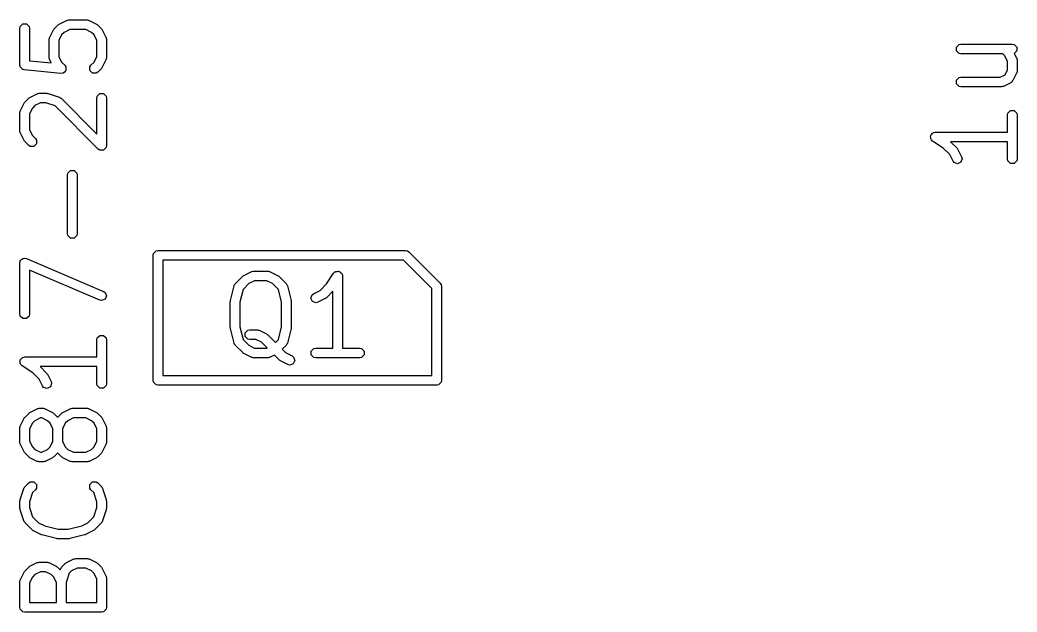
# Model space of a CAD drawing. Header units: inches. Extents: x -1.73 to 1.98, y -0.03 to 4.65.
# Drawn here: x -0.8321 to -0.4238, y 1.1852 to 1.4276 of the extents above; entities that cross this region are included whole.
import ezdxf

# ---------------------------------------------------------------- set-up
doc = ezdxf.new("R2010")
doc.units = ezdxf.units.IN
doc.header["$MEASUREMENT"] = 0
doc.layers.add('BLACK', color=250, linetype='CONTINUOUS')

msp = doc.modelspace()

# ---------------------------------------------------------------- linework, layer by layer
at = {"layer": 'BLACK', "linetype": 'CONTINUOUS'}
for p, q in [((-0.83194, 1.42485), (-0.83088, 1.42591)), ((-0.83088, 1.42591), (-0.82937, 1.42591)), ((-0.82937, 1.42591), (-0.8283, 1.42485)), ((-0.81802, 1.42399), (-0.81652, 1.42549)), ((-0.81652, 1.42549), (-0.81625, 1.42566)), ((-0.81625, 1.42566), (-0.816, 1.42586)), ((-0.816, 1.42586), (-0.813, 1.42736)), ((-0.813, 1.42736), (-0.81291, 1.42738)), ((-0.81291, 1.42738), (-0.81288, 1.42741)), ((-0.81288, 1.42741), (-0.81257, 1.42748)), ((-0.81257, 1.42748), (-0.81226, 1.42756)), ((-0.81226, 1.42756), (-0.81222, 1.42754)), ((-0.81222, 1.42754), (-0.81212, 1.42756)), ((-0.81212, 1.42756), (-0.80463, 1.42756)), ((-0.80463, 1.42756), (-0.80453, 1.42754)), ((-0.80453, 1.42754), (-0.80449, 1.42756)), ((-0.80449, 1.42756), (-0.80418, 1.42748)), ((-0.80418, 1.42748), (-0.80387, 1.42741)), ((-0.80387, 1.42741), (-0.80384, 1.42738)), ((-0.80384, 1.42738), (-0.80375, 1.42736)), ((-0.80375, 1.42736), (-0.80075, 1.42586)), ((-0.80075, 1.42586), (-0.8005, 1.42566)), ((-0.8005, 1.42566), (-0.80023, 1.42549)), ((-0.80023, 1.42549), (-0.79873, 1.42399)), ((-0.83209, 1.4241), (-0.83194, 1.42485)), ((-0.83209, 1.4091), (-0.83209, 1.4241)), ((-0.8283, 1.42485), (-0.82815, 1.4241)), ((-0.82815, 1.4241), (-0.82815, 1.41088)), ((-0.81988, 1.42048), (-0.81838, 1.42348)), ((-0.81838, 1.42348), (-0.81819, 1.42373)), ((-0.81819, 1.42373), (-0.81802, 1.42399)), ((-0.81501, 1.42143), (-0.81616, 1.41913)), ((-0.81396, 1.42248), (-0.81501, 1.42143)), ((-0.81166, 1.42363), (-0.81396, 1.42248)), ((-0.80509, 1.42363), (-0.81166, 1.42363)), ((-0.80279, 1.42248), (-0.80509, 1.42363)), ((-0.80174, 1.42143), (-0.80279, 1.42248)), ((-0.80059, 1.41913), (-0.80174, 1.42143)), ((-0.79873, 1.42399), (-0.79856, 1.42373)), ((-0.79856, 1.42373), (-0.79837, 1.42348)), ((-0.79837, 1.42348), (-0.79687, 1.42048)), ((-0.82009, 1.41974), (-0.82, 1.42004)), ((-0.82007, 1.41969), (-0.82009, 1.41974)), ((-0.82009, 1.4196), (-0.82007, 1.41969)), ((-0.82009, 1.4121), (-0.82009, 1.4196)), ((-0.82, 1.42004), (-0.81994, 1.42035)), ((-0.81994, 1.42035), (-0.81991, 1.42038)), ((-0.81991, 1.42038), (-0.81988, 1.42048)), ((-0.81616, 1.41913), (-0.81616, 1.41256)), ((-0.80059, 1.41256), (-0.80059, 1.41913)), ((-0.79687, 1.42048), (-0.79684, 1.42038)), ((-0.79684, 1.42038), (-0.79681, 1.42035)), ((-0.79681, 1.42035), (-0.79675, 1.42004)), ((-0.79675, 1.42004), (-0.79666, 1.41974)), ((-0.79666, 1.41974), (-0.79668, 1.41969)), ((-0.79668, 1.41969), (-0.79666, 1.4196)), ((-0.79666, 1.4196), (-0.79666, 1.4121)), ((-0.44861, 1.41638), (-0.44754, 1.41745)), ((-0.44754, 1.41745), (-0.44679, 1.4176)), ((-0.44679, 1.4176), (-0.42579, 1.4176)), ((-0.42579, 1.4176), (-0.42504, 1.41745)), ((-0.42504, 1.41745), (-0.42397, 1.41638)), ((-0.44861, 1.41488), (-0.44861, 1.41638)), ((-0.44754, 1.41381), (-0.44861, 1.41488)), ((-0.44679, 1.41366), (-0.44754, 1.41381)), ((-0.42961, 1.41366), (-0.44679, 1.41366)), ((-0.42891, 1.41296), (-0.42961, 1.41366)), ((-0.42776, 1.41067), (-0.42891, 1.41296)), ((-0.42397, 1.41488), (-0.42497, 1.41388)), ((-0.42497, 1.41388), (-0.42403, 1.41201)), ((-0.42397, 1.41638), (-0.42397, 1.41488)), ((-0.832, 1.40863), (-0.83209, 1.4091)), ((-0.83201, 1.40853), (-0.832, 1.40863)), ((-0.83197, 1.40848), (-0.83201, 1.40853)), ((-0.82815, 1.41088), (-0.81927, 1.40999)), ((-0.82007, 1.412), (-0.82009, 1.4121)), ((-0.82009, 1.41196), (-0.82007, 1.412)), ((-0.82, 1.41165), (-0.82009, 1.41196)), ((-0.81994, 1.41134), (-0.82, 1.41165)), ((-0.81991, 1.41131), (-0.81994, 1.41134)), ((-0.81988, 1.41122), (-0.81991, 1.41131)), ((-0.81927, 1.40999), (-0.81988, 1.41122)), ((-0.81616, 1.41256), (-0.81501, 1.41026)), ((-0.81501, 1.41026), (-0.81373, 1.40899)), ((-0.81373, 1.40899), (-0.81331, 1.40835)), ((-0.80344, 1.40835), (-0.80302, 1.40899)), ((-0.80302, 1.40899), (-0.80174, 1.41026)), ((-0.80174, 1.41026), (-0.80059, 1.41256)), ((-0.79687, 1.41122), (-0.79837, 1.40822)), ((-0.79684, 1.41131), (-0.79687, 1.41122)), ((-0.79681, 1.41134), (-0.79684, 1.41131)), ((-0.79675, 1.41165), (-0.79681, 1.41134)), ((-0.79666, 1.41196), (-0.79675, 1.41165)), ((-0.79666, 1.4121), (-0.79668, 1.412)), ((-0.79668, 1.412), (-0.79666, 1.41196)), ((-0.42776, 1.4071), (-0.42776, 1.41067)), ((-0.42403, 1.41201), (-0.424, 1.41192)), ((-0.424, 1.41192), (-0.42397, 1.41188)), ((-0.42397, 1.41188), (-0.42391, 1.41158)), ((-0.42391, 1.41158), (-0.42383, 1.41127)), ((-0.42383, 1.41127), (-0.42384, 1.41123)), ((-0.42384, 1.41123), (-0.42382, 1.41113)), ((-0.42382, 1.41113), (-0.42382, 1.40663)), ((-0.83194, 1.40834), (-0.83197, 1.40848)), ((-0.83147, 1.40788), (-0.83194, 1.40834)), ((-0.83105, 1.40736), (-0.83147, 1.40788)), ((-0.83092, 1.40732), (-0.83105, 1.40736)), ((-0.83088, 1.40728), (-0.83092, 1.40732)), ((-0.83078, 1.40728), (-0.83088, 1.40728)), ((-0.83032, 1.40714), (-0.83078, 1.40728)), ((-0.81532, 1.40564), (-0.83032, 1.40714)), ((-0.81456, 1.40571), (-0.81532, 1.40564)), ((-0.81447, 1.40578), (-0.81456, 1.40571)), ((-0.81437, 1.40578), (-0.81447, 1.40578)), ((-0.8139, 1.40625), (-0.81437, 1.40578)), ((-0.81339, 1.40667), (-0.8139, 1.40625)), ((-0.81338, 1.40677), (-0.81339, 1.40667)), ((-0.81331, 1.40684), (-0.81338, 1.40677)), ((-0.81331, 1.40835), (-0.81331, 1.40825)), ((-0.81331, 1.40825), (-0.81324, 1.40817)), ((-0.81324, 1.40817), (-0.81331, 1.40751)), ((-0.81331, 1.40751), (-0.81331, 1.40684)), ((-0.80344, 1.40684), (-0.80344, 1.40835)), ((-0.80238, 1.40578), (-0.80344, 1.40684)), ((-0.80087, 1.40578), (-0.80238, 1.40578)), ((-0.80023, 1.40621), (-0.80087, 1.40578)), ((-0.79873, 1.40771), (-0.80023, 1.40621)), ((-0.79856, 1.40797), (-0.79873, 1.40771)), ((-0.79837, 1.40822), (-0.79856, 1.40797)), ((-0.43076, 1.4041), (-0.42876, 1.4051)), ((-0.42876, 1.4051), (-0.42776, 1.4071)), ((-0.42403, 1.40575), (-0.42553, 1.40275)), ((-0.424, 1.40585), (-0.42403, 1.40575)), ((-0.42397, 1.40588), (-0.424, 1.40585)), ((-0.42391, 1.40619), (-0.42397, 1.40588)), ((-0.42383, 1.40649), (-0.42391, 1.40619)), ((-0.42382, 1.40663), (-0.42384, 1.40654)), ((-0.42384, 1.40654), (-0.42383, 1.40649)), ((-0.44861, 1.40289), (-0.44754, 1.40395)), ((-0.44861, 1.40138), (-0.44861, 1.40289)), ((-0.44754, 1.40031), (-0.44861, 1.40138)), ((-0.44754, 1.40395), (-0.44679, 1.4041)), ((-0.44679, 1.4041), (-0.43076, 1.4041)), ((-0.42941, 1.40037), (-0.42951, 1.40035)), ((-0.42641, 1.40187), (-0.42941, 1.40037)), ((-0.4261, 1.40211), (-0.42641, 1.40187)), ((-0.426, 1.40215), (-0.4261, 1.40211)), ((-0.42592, 1.40226), (-0.426, 1.40215)), ((-0.4258, 1.40234), (-0.42592, 1.40226)), ((-0.42577, 1.40244), (-0.4258, 1.40234)), ((-0.42553, 1.40275), (-0.42577, 1.40244)), ((-0.828, 1.39586), (-0.825, 1.39736)), ((-0.825, 1.39736), (-0.82491, 1.39739)), ((-0.82491, 1.39739), (-0.82488, 1.39742)), ((-0.82488, 1.39742), (-0.82457, 1.39748)), ((-0.82457, 1.39748), (-0.82426, 1.39756)), ((-0.82426, 1.39756), (-0.82422, 1.39755)), ((-0.82422, 1.39755), (-0.82412, 1.39757)), ((-0.82412, 1.39757), (-0.82112, 1.39757)), ((-0.82112, 1.39757), (-0.82081, 1.39751)), ((-0.82081, 1.39751), (-0.8205, 1.39747)), ((-0.8205, 1.39747), (-0.816, 1.39597)), ((-0.80059, 1.3956), (-0.80044, 1.39635)), ((-0.80044, 1.39635), (-0.79938, 1.39742)), ((-0.79938, 1.39742), (-0.79787, 1.39742)), ((-0.79787, 1.39742), (-0.79681, 1.39635)), ((-0.79681, 1.39635), (-0.79666, 1.3956)), ((-0.44679, 1.40016), (-0.44754, 1.40031)), ((-0.43029, 1.40016), (-0.44679, 1.40016)), ((-0.43019, 1.40018), (-0.43029, 1.40016)), ((-0.43015, 1.40017), (-0.43019, 1.40018)), ((-0.42985, 1.40025), (-0.43015, 1.40017)), ((-0.42954, 1.40031), (-0.42985, 1.40025)), ((-0.42951, 1.40035), (-0.42954, 1.40031)), ((-0.83188, 1.39048), (-0.83038, 1.39348)), ((-0.83038, 1.39348), (-0.83019, 1.39373)), ((-0.83019, 1.39373), (-0.83001, 1.39399)), ((-0.83001, 1.39399), (-0.82851, 1.39549)), ((-0.82851, 1.39549), (-0.82825, 1.39567)), ((-0.82825, 1.39567), (-0.828, 1.39586)), ((-0.82596, 1.39248), (-0.827, 1.39143)), ((-0.82366, 1.39363), (-0.82596, 1.39248)), ((-0.82144, 1.39363), (-0.82366, 1.39363)), ((-0.81769, 1.39238), (-0.82144, 1.39363)), ((-0.80002, 1.37471), (-0.81769, 1.39238)), ((-0.816, 1.39597), (-0.81592, 1.39592)), ((-0.81592, 1.39592), (-0.81587, 1.39592)), ((-0.81587, 1.39592), (-0.81561, 1.39574)), ((-0.81561, 1.39574), (-0.81533, 1.39559)), ((-0.81533, 1.39559), (-0.81531, 1.39555)), ((-0.81531, 1.39555), (-0.81523, 1.39549)), ((-0.81523, 1.39549), (-0.80059, 1.38085)), ((-0.80059, 1.38085), (-0.80059, 1.3956)), ((-0.79666, 1.3956), (-0.79666, 1.3761)), ((-0.83209, 1.38974), (-0.832, 1.39004)), ((-0.83207, 1.3897), (-0.83209, 1.38974)), ((-0.83209, 1.3896), (-0.83207, 1.3897)), ((-0.83209, 1.3821), (-0.83209, 1.3896)), ((-0.832, 1.39004), (-0.83194, 1.39035)), ((-0.83194, 1.39035), (-0.83191, 1.39039)), ((-0.83191, 1.39039), (-0.83188, 1.39048)), ((-0.827, 1.39143), (-0.82815, 1.38914)), ((-0.82815, 1.38914), (-0.82815, 1.38257)), ((-0.42776, 1.38863), (-0.42761, 1.38939)), ((-0.42776, 1.3816), (-0.42776, 1.38863)), ((-0.42761, 1.38939), (-0.42654, 1.39045)), ((-0.42654, 1.39045), (-0.42504, 1.39045)), ((-0.42504, 1.39045), (-0.42397, 1.38939)), ((-0.42397, 1.38939), (-0.42382, 1.38863)), ((-0.42382, 1.38863), (-0.42382, 1.37064)), ((-0.83207, 1.382), (-0.83209, 1.3821)), ((-0.83209, 1.38196), (-0.83207, 1.382)), ((-0.832, 1.38166), (-0.83209, 1.38196)), ((-0.83194, 1.38135), (-0.832, 1.38166)), ((-0.83191, 1.38132), (-0.83194, 1.38135)), ((-0.83188, 1.38122), (-0.83191, 1.38132)), ((-0.83038, 1.37822), (-0.83188, 1.38122)), ((-0.82815, 1.38257), (-0.827, 1.38027)), ((-0.827, 1.38027), (-0.82573, 1.37899)), ((-0.45922, 1.38002), (-0.45911, 1.38019)), ((-0.45911, 1.37946), (-0.45922, 1.38002)), ((-0.45911, 1.38039), (-0.4587, 1.38079)), ((-0.45911, 1.38019), (-0.45911, 1.38039)), ((-0.4587, 1.38079), (-0.45838, 1.38127)), ((-0.45838, 1.38127), (-0.45818, 1.38131)), ((-0.45818, 1.38131), (-0.45804, 1.38145)), ((-0.45804, 1.38145), (-0.45729, 1.3816)), ((-0.45729, 1.3816), (-0.42776, 1.3816)), ((-0.83019, 1.37797), (-0.83038, 1.37822)), ((-0.83001, 1.37771), (-0.83019, 1.37797)), ((-0.82851, 1.37621), (-0.83001, 1.37771)), ((-0.82788, 1.37578), (-0.82851, 1.37621)), ((-0.8253, 1.37685), (-0.82637, 1.37578)), ((-0.82573, 1.37899), (-0.8253, 1.37835)), ((-0.8253, 1.37835), (-0.8253, 1.37685)), ((-0.79666, 1.3761), (-0.79681, 1.37535)), ((-0.45911, 1.37888), (-0.45911, 1.37946)), ((-0.45896, 1.37874), (-0.45911, 1.37888)), ((-0.45892, 1.37854), (-0.45896, 1.37874)), ((-0.45838, 1.378), (-0.45892, 1.37854)), ((-0.45404, 1.37511), (-0.45838, 1.378)), ((-0.42776, 1.37767), (-0.45104, 1.37767)), ((-0.45104, 1.37767), (-0.4484, 1.37503)), ((-0.42776, 1.37064), (-0.42776, 1.37767)), ((-0.82637, 1.37578), (-0.82788, 1.37578)), ((-0.79938, 1.37428), (-0.80002, 1.37471)), ((-0.79787, 1.37428), (-0.79938, 1.37428)), ((-0.79681, 1.37535), (-0.79787, 1.37428)), ((-0.45141, 1.37247), (-0.45404, 1.37511)), ((-0.45005, 1.36976), (-0.45141, 1.37247)), ((-0.4484, 1.37503), (-0.44822, 1.37477)), ((-0.44822, 1.37477), (-0.44803, 1.37452)), ((-0.44803, 1.37452), (-0.44653, 1.37152)), ((-0.44958, 1.36915), (-0.45005, 1.36976)), ((-0.44815, 1.36867), (-0.44958, 1.36915)), ((-0.4468, 1.36935), (-0.44815, 1.36867)), ((-0.44633, 1.37078), (-0.4468, 1.36935)), ((-0.44653, 1.37152), (-0.44633, 1.37078)), ((-0.42761, 1.36988), (-0.42776, 1.37064)), ((-0.42654, 1.36882), (-0.42761, 1.36988)), ((-0.42504, 1.36882), (-0.42654, 1.36882)), ((-0.42397, 1.36988), (-0.42504, 1.36882)), ((-0.42382, 1.37064), (-0.42397, 1.36988)), ((-0.81259, 1.3641), (-0.81244, 1.36486)), ((-0.81259, 1.34011), (-0.81259, 1.3641)), ((-0.81244, 1.36486), (-0.81138, 1.36592)), ((-0.81138, 1.36592), (-0.80987, 1.36592)), ((-0.80987, 1.36592), (-0.80881, 1.36486)), ((-0.80881, 1.36486), (-0.80866, 1.3641)), ((-0.80866, 1.3641), (-0.80866, 1.34011)), ((-0.81244, 1.33935), (-0.81259, 1.34011)), ((-0.81138, 1.33829), (-0.81244, 1.33935)), ((-0.80881, 1.33935), (-0.80987, 1.33829)), ((-0.80866, 1.34011), (-0.80881, 1.33935)), ((-0.80987, 1.33829), (-0.81138, 1.33829)), ((-0.77756, 1.3312), (-0.77741, 1.33195)), ((-0.77756, 1.28002), (-0.77756, 1.3312)), ((-0.77741, 1.33195), (-0.77634, 1.33302)), ((-0.77634, 1.33302), (-0.77559, 1.33317)), ((-0.77559, 1.33317), (-0.67421, 1.33317)), ((-0.67421, 1.33317), (-0.67346, 1.33302)), ((-0.67346, 1.33302), (-0.67282, 1.33259)), ((-0.67282, 1.33259), (-0.66003, 1.3198)), ((-0.83209, 1.32813), (-0.83208, 1.32815)), ((-0.83209, 1.32812), (-0.83209, 1.32813)), ((-0.83209, 1.32811), (-0.83209, 1.32812)), ((-0.83209, 1.30711), (-0.83209, 1.32811)), ((-0.83208, 1.32815), (-0.83194, 1.32886)), ((-0.83194, 1.32886), (-0.83166, 1.32915)), ((-0.83166, 1.32915), (-0.8315, 1.32952)), ((-0.8315, 1.32952), (-0.83114, 1.32966)), ((-0.83114, 1.32966), (-0.83088, 1.32993)), ((-0.83088, 1.32993), (-0.83047, 1.32993)), ((-0.83047, 1.32993), (-0.8301, 1.33008)), ((-0.8301, 1.33008), (-0.82939, 1.32993)), ((-0.82939, 1.32993), (-0.82937, 1.32993)), ((-0.82937, 1.32993), (-0.82936, 1.32992)), ((-0.82936, 1.32992), (-0.82935, 1.32992)), ((-0.82935, 1.32992), (-0.79785, 1.31642)), ((-0.77362, 1.32923), (-0.77362, 1.28199)), ((-0.67503, 1.32923), (-0.77362, 1.32923)), ((-0.66339, 1.31759), (-0.67503, 1.32923)), ((-0.7994, 1.3128), (-0.82815, 1.32512)), ((-0.82815, 1.32512), (-0.82815, 1.30711)), ((-0.74089, 1.32263), (-0.74063, 1.32281)), ((-0.74063, 1.32281), (-0.74038, 1.323)), ((-0.74038, 1.323), (-0.73738, 1.3245)), ((-0.73738, 1.3245), (-0.73729, 1.32453)), ((-0.73729, 1.32453), (-0.73725, 1.32456)), ((-0.73725, 1.32456), (-0.73695, 1.32462)), ((-0.73695, 1.32462), (-0.73664, 1.3247)), ((-0.73664, 1.3247), (-0.7366, 1.32469)), ((-0.7366, 1.32469), (-0.7365, 1.32471)), ((-0.7365, 1.32471), (-0.7305, 1.32471)), ((-0.7305, 1.32471), (-0.73041, 1.32469)), ((-0.73041, 1.32469), (-0.73036, 1.3247)), ((-0.73036, 1.3247), (-0.73006, 1.32462)), ((-0.73006, 1.32462), (-0.72975, 1.32456)), ((-0.72975, 1.32456), (-0.72972, 1.32453)), ((-0.72972, 1.32453), (-0.72962, 1.3245)), ((-0.72962, 1.3245), (-0.72662, 1.323)), ((-0.72662, 1.323), (-0.72637, 1.32281)), ((-0.72637, 1.32281), (-0.72611, 1.32263)), ((-0.70654, 1.3195), (-0.70364, 1.32383)), ((-0.70364, 1.32383), (-0.7031, 1.32438)), ((-0.7031, 1.32438), (-0.7029, 1.32442)), ((-0.7029, 1.32442), (-0.70276, 1.32456)), ((-0.70276, 1.32456), (-0.70219, 1.32456)), ((-0.70219, 1.32456), (-0.70162, 1.32467)), ((-0.70162, 1.32467), (-0.70146, 1.32456)), ((-0.70146, 1.32456), (-0.70125, 1.32456)), ((-0.70125, 1.32456), (-0.70085, 1.32415)), ((-0.70085, 1.32415), (-0.70037, 1.32384)), ((-0.70037, 1.32384), (-0.70033, 1.32364)), ((-0.70033, 1.32364), (-0.70019, 1.32349)), ((-0.70019, 1.32349), (-0.70004, 1.32274)), ((-0.74591, 1.31272), (-0.74441, 1.31872)), ((-0.74441, 1.31872), (-0.74432, 1.31891)), ((-0.74432, 1.31899), (-0.74419, 1.31919)), ((-0.74432, 1.31891), (-0.74432, 1.31899)), ((-0.74419, 1.31919), (-0.74408, 1.31941)), ((-0.74408, 1.31941), (-0.74401, 1.31946)), ((-0.74401, 1.31946), (-0.74389, 1.31963)), ((-0.74389, 1.31963), (-0.74089, 1.32263)), ((-0.73834, 1.31962), (-0.74072, 1.31723)), ((-0.73604, 1.32077), (-0.73834, 1.31962)), ((-0.73097, 1.32077), (-0.73604, 1.32077)), ((-0.72867, 1.31962), (-0.73097, 1.32077)), ((-0.72628, 1.31723), (-0.72867, 1.31962)), ((-0.72611, 1.32263), (-0.72311, 1.31963)), ((-0.72311, 1.31963), (-0.72299, 1.31946)), ((-0.72299, 1.31946), (-0.72292, 1.31941)), ((-0.72292, 1.31941), (-0.72282, 1.31919)), ((-0.72282, 1.31919), (-0.72268, 1.31899)), ((-0.72268, 1.31899), (-0.72268, 1.31891)), ((-0.72268, 1.31891), (-0.72259, 1.31872)), ((-0.72259, 1.31872), (-0.72109, 1.31272)), ((-0.70917, 1.31686), (-0.70654, 1.3195)), ((-0.70004, 1.32274), (-0.70004, 1.29321)), ((-0.66003, 1.3198), (-0.6596, 1.31916)), ((-0.6596, 1.31916), (-0.65945, 1.31841)), ((-0.79785, 1.31642), (-0.79722, 1.31598)), ((-0.79722, 1.31598), (-0.79666, 1.31459)), ((-0.74072, 1.31723), (-0.74203, 1.312)), ((-0.72497, 1.312), (-0.72628, 1.31723)), ((-0.71297, 1.3136), (-0.71249, 1.31503)), ((-0.71249, 1.31503), (-0.71189, 1.3155)), ((-0.71189, 1.3155), (-0.70917, 1.31686)), ((-0.70397, 1.31649), (-0.70661, 1.31385)), ((-0.70397, 1.29321), (-0.70397, 1.31649)), ((-0.66339, 1.28199), (-0.66339, 1.31759)), ((-0.65945, 1.31841), (-0.65945, 1.28002)), ((-0.79865, 1.31264), (-0.7994, 1.3128)), ((-0.79725, 1.3132), (-0.79865, 1.31264)), ((-0.79666, 1.31459), (-0.79725, 1.3132)), ((-0.74597, 1.31224), (-0.74592, 1.31248)), ((-0.74597, 1.30174), (-0.74597, 1.31224)), ((-0.74592, 1.31248), (-0.74591, 1.31272)), ((-0.74203, 1.312), (-0.74203, 1.30199)), ((-0.72497, 1.30199), (-0.72497, 1.312)), ((-0.72109, 1.31272), (-0.72108, 1.31248)), ((-0.72108, 1.31248), (-0.72103, 1.31224)), ((-0.72103, 1.31224), (-0.72103, 1.30174)), ((-0.71229, 1.31225), (-0.71297, 1.3136)), ((-0.71087, 1.31178), (-0.71229, 1.31225)), ((-0.71012, 1.31198), (-0.71087, 1.31178)), ((-0.70712, 1.31348), (-0.71012, 1.31198)), ((-0.70688, 1.31367), (-0.70712, 1.31348)), ((-0.70661, 1.31385), (-0.70688, 1.31367)), ((-0.83194, 1.30636), (-0.83209, 1.30711)), ((-0.82815, 1.30711), (-0.8283, 1.30636)), ((-0.83088, 1.30529), (-0.83194, 1.30636)), ((-0.82937, 1.30529), (-0.83088, 1.30529)), ((-0.8283, 1.30636), (-0.82937, 1.30529)), ((-0.80044, 1.29736), (-0.79938, 1.29843)), ((-0.79938, 1.29843), (-0.79787, 1.29843)), ((-0.79787, 1.29843), (-0.79681, 1.29736)), ((-0.74592, 1.30151), (-0.74597, 1.30174)), ((-0.74591, 1.30127), (-0.74592, 1.30151)), ((-0.74441, 1.29527), (-0.74591, 1.30127)), ((-0.74203, 1.30199), (-0.74072, 1.29675)), ((-0.73982, 1.2995), (-0.73875, 1.30056)), ((-0.73982, 1.29799), (-0.73982, 1.2995)), ((-0.73875, 1.30056), (-0.738, 1.30071)), ((-0.738, 1.30071), (-0.735, 1.30071)), ((-0.735, 1.30071), (-0.73491, 1.30069)), ((-0.73491, 1.30069), (-0.73486, 1.30071)), ((-0.73486, 1.30071), (-0.73456, 1.30062)), ((-0.73456, 1.30062), (-0.73425, 1.30056)), ((-0.73425, 1.30056), (-0.73422, 1.30053)), ((-0.73422, 1.30053), (-0.73412, 1.3005)), ((-0.73412, 1.3005), (-0.73112, 1.299)), ((-0.73112, 1.299), (-0.73087, 1.29881)), ((-0.73087, 1.29881), (-0.73061, 1.29864)), ((-0.73061, 1.29864), (-0.7275, 1.29553)), ((-0.72628, 1.29675), (-0.72497, 1.30199)), ((-0.72109, 1.30127), (-0.72259, 1.29527)), ((-0.72108, 1.30151), (-0.72109, 1.30127)), ((-0.72103, 1.30174), (-0.72108, 1.30151)), ((-0.80059, 1.29661), (-0.80044, 1.29736)), ((-0.80059, 1.28958), (-0.80059, 1.29661)), ((-0.79681, 1.29736), (-0.79666, 1.29661)), ((-0.79666, 1.29661), (-0.79666, 1.27861)), ((-0.74432, 1.29507), (-0.74441, 1.29527)), ((-0.74432, 1.29499), (-0.74432, 1.29507)), ((-0.74419, 1.29479), (-0.74432, 1.29499)), ((-0.74408, 1.29457), (-0.74419, 1.29479)), ((-0.74401, 1.29453), (-0.74408, 1.29457)), ((-0.74389, 1.29435), (-0.74401, 1.29453)), ((-0.74089, 1.29135), (-0.74389, 1.29435)), ((-0.74072, 1.29675), (-0.73834, 1.29436)), ((-0.73875, 1.29692), (-0.73982, 1.29799)), ((-0.738, 1.29677), (-0.73875, 1.29692)), ((-0.73834, 1.29436), (-0.73604, 1.29321)), ((-0.73547, 1.29677), (-0.738, 1.29677)), ((-0.73317, 1.29563), (-0.73547, 1.29677)), ((-0.73083, 1.29328), (-0.73317, 1.29563)), ((-0.7275, 1.29553), (-0.72628, 1.29675)), ((-0.72311, 1.29435), (-0.72472, 1.29274)), ((-0.72299, 1.29453), (-0.72311, 1.29435)), ((-0.72292, 1.29457), (-0.72299, 1.29453)), ((-0.72282, 1.29479), (-0.72292, 1.29457)), ((-0.72268, 1.29499), (-0.72282, 1.29479)), ((-0.72259, 1.29527), (-0.72268, 1.29507)), ((-0.72268, 1.29507), (-0.72268, 1.29499)), ((-0.74063, 1.29118), (-0.74089, 1.29135)), ((-0.74038, 1.29098), (-0.74063, 1.29118)), ((-0.73738, 1.28948), (-0.74038, 1.29098)), ((-0.73604, 1.29321), (-0.73097, 1.29321)), ((-0.73097, 1.29321), (-0.73083, 1.29328)), ((-0.72789, 1.29035), (-0.72962, 1.28948)), ((-0.7259, 1.28835), (-0.72789, 1.29035)), ((-0.72472, 1.29274), (-0.72334, 1.29136)), ((-0.72334, 1.29136), (-0.72062, 1.29001)), ((-0.71282, 1.292), (-0.71176, 1.29306)), ((-0.71282, 1.29049), (-0.71282, 1.292)), ((-0.71176, 1.28943), (-0.71282, 1.29049)), ((-0.71176, 1.29306), (-0.711, 1.29321)), ((-0.711, 1.29321), (-0.70397, 1.29321)), ((-0.70004, 1.29321), (-0.69301, 1.29321)), ((-0.69301, 1.29321), (-0.69225, 1.29306)), ((-0.69225, 1.29306), (-0.69119, 1.292)), ((-0.69119, 1.29049), (-0.69225, 1.28943)), ((-0.69119, 1.292), (-0.69119, 1.29049)), ((-0.83205, 1.28799), (-0.83194, 1.28816)), ((-0.83194, 1.28743), (-0.83205, 1.28799)), ((-0.83194, 1.28837), (-0.83154, 1.28877)), ((-0.83194, 1.28816), (-0.83194, 1.28837)), ((-0.83194, 1.28686), (-0.83194, 1.28743)), ((-0.8318, 1.28672), (-0.83194, 1.28686)), ((-0.83176, 1.28652), (-0.8318, 1.28672)), ((-0.83121, 1.28597), (-0.83176, 1.28652)), ((-0.83154, 1.28877), (-0.83122, 1.28925)), ((-0.83122, 1.28925), (-0.83102, 1.28929)), ((-0.83102, 1.28929), (-0.83088, 1.28943)), ((-0.83088, 1.28943), (-0.83012, 1.28958)), ((-0.83012, 1.28958), (-0.80059, 1.28958)), ((-0.73729, 1.28946), (-0.73738, 1.28948)), ((-0.73725, 1.28943), (-0.73729, 1.28946)), ((-0.73695, 1.28936), (-0.73725, 1.28943)), ((-0.73664, 1.28928), (-0.73695, 1.28936)), ((-0.7366, 1.2893), (-0.73664, 1.28928)), ((-0.7365, 1.28928), (-0.7366, 1.2893)), ((-0.7305, 1.28928), (-0.7365, 1.28928)), ((-0.73041, 1.2893), (-0.7305, 1.28928)), ((-0.73036, 1.28928), (-0.73041, 1.2893)), ((-0.73006, 1.28936), (-0.73036, 1.28928)), ((-0.72975, 1.28943), (-0.73006, 1.28936)), ((-0.72972, 1.28946), (-0.72975, 1.28943)), ((-0.72962, 1.28948), (-0.72972, 1.28946)), ((-0.72563, 1.28818), (-0.7259, 1.28835)), ((-0.72538, 1.28798), (-0.72563, 1.28818)), ((-0.72238, 1.28648), (-0.72538, 1.28798)), ((-0.72164, 1.28628), (-0.72238, 1.28648)), ((-0.72021, 1.28676), (-0.72164, 1.28628)), ((-0.72062, 1.29001), (-0.72002, 1.28953)), ((-0.71954, 1.28811), (-0.72021, 1.28676)), ((-0.72002, 1.28953), (-0.71954, 1.28811)), ((-0.711, 1.28928), (-0.71176, 1.28943)), ((-0.69301, 1.28928), (-0.711, 1.28928)), ((-0.69225, 1.28943), (-0.69301, 1.28928)), ((-0.82688, 1.28308), (-0.83121, 1.28597)), ((-0.82424, 1.28045), (-0.82688, 1.28308)), ((-0.80059, 1.28564), (-0.82387, 1.28564)), ((-0.82387, 1.28564), (-0.82123, 1.28301)), ((-0.82123, 1.28301), (-0.82106, 1.28274)), ((-0.82106, 1.28274), (-0.82086, 1.28249)), ((-0.82086, 1.28249), (-0.81936, 1.27949)), ((-0.80059, 1.27861), (-0.80059, 1.28564)), ((-0.77362, 1.28199), (-0.66339, 1.28199)), ((-0.82288, 1.27773), (-0.82424, 1.28045)), ((-0.81916, 1.27875), (-0.81964, 1.27732)), ((-0.81936, 1.27949), (-0.81916, 1.27875)), ((-0.80044, 1.27786), (-0.80059, 1.27861)), ((-0.79666, 1.27861), (-0.79681, 1.27786)), ((-0.77741, 1.27927), (-0.77756, 1.28002)), ((-0.77634, 1.2782), (-0.77741, 1.27927)), ((-0.77559, 1.27805), (-0.77634, 1.2782)), ((-0.66142, 1.27805), (-0.77559, 1.27805)), ((-0.66066, 1.2782), (-0.66142, 1.27805)), ((-0.6596, 1.27927), (-0.66066, 1.2782)), ((-0.65945, 1.28002), (-0.6596, 1.27927)), ((-0.82241, 1.27713), (-0.82288, 1.27773)), ((-0.82098, 1.27665), (-0.82241, 1.27713)), ((-0.81964, 1.27732), (-0.82098, 1.27665)), ((-0.79938, 1.27679), (-0.80044, 1.27786)), ((-0.79787, 1.27679), (-0.79938, 1.27679)), ((-0.79681, 1.27786), (-0.79787, 1.27679)), ((-0.83001, 1.26501), (-0.82851, 1.26651)), ((-0.82851, 1.26651), (-0.82825, 1.26668)), ((-0.82825, 1.26668), (-0.828, 1.26688)), ((-0.828, 1.26688), (-0.825, 1.26838)), ((-0.825, 1.26838), (-0.82491, 1.2684)), ((-0.82491, 1.2684), (-0.82488, 1.26843)), ((-0.82488, 1.26843), (-0.82457, 1.2685)), ((-0.82457, 1.2685), (-0.82426, 1.26858)), ((-0.82426, 1.26858), (-0.82422, 1.26856)), ((-0.82422, 1.26856), (-0.82412, 1.26858)), ((-0.82412, 1.26858), (-0.82262, 1.26858)), ((-0.82262, 1.26858), (-0.82253, 1.26856)), ((-0.82253, 1.26856), (-0.82248, 1.26858)), ((-0.82248, 1.26858), (-0.82218, 1.2685)), ((-0.82218, 1.2685), (-0.82187, 1.26843)), ((-0.82187, 1.26843), (-0.82184, 1.2684)), ((-0.82184, 1.2684), (-0.82174, 1.26838)), ((-0.82174, 1.26838), (-0.81874, 1.26688)), ((-0.81874, 1.26688), (-0.81849, 1.26668)), ((-0.81849, 1.26668), (-0.81823, 1.26651)), ((-0.81823, 1.26651), (-0.81673, 1.26501)), ((-0.81652, 1.26501), (-0.81502, 1.26651)), ((-0.81502, 1.26651), (-0.81475, 1.26668)), ((-0.81475, 1.26668), (-0.8145, 1.26688)), ((-0.8145, 1.26688), (-0.81151, 1.26838)), ((-0.81151, 1.26838), (-0.81141, 1.2684)), ((-0.81141, 1.2684), (-0.81138, 1.26843)), ((-0.81138, 1.26843), (-0.81107, 1.2685)), ((-0.81107, 1.2685), (-0.81076, 1.26858)), ((-0.81076, 1.26858), (-0.81072, 1.26856)), ((-0.81072, 1.26856), (-0.81062, 1.26858)), ((-0.81062, 1.26858), (-0.80463, 1.26858)), ((-0.80463, 1.26858), (-0.80453, 1.26856)), ((-0.80453, 1.26856), (-0.80449, 1.26858)), ((-0.80449, 1.26858), (-0.80418, 1.2685)), ((-0.80418, 1.2685), (-0.80387, 1.26843)), ((-0.80387, 1.26843), (-0.80384, 1.2684)), ((-0.80384, 1.2684), (-0.80375, 1.26838)), ((-0.80375, 1.26838), (-0.80075, 1.26688)), ((-0.80075, 1.26688), (-0.8005, 1.26668)), ((-0.8005, 1.26668), (-0.80023, 1.26651)), ((-0.80023, 1.26651), (-0.79873, 1.26501)), ((-0.83188, 1.2615), (-0.83038, 1.2645)), ((-0.83038, 1.2645), (-0.83019, 1.26475)), ((-0.83019, 1.26475), (-0.83001, 1.26501)), ((-0.827, 1.26245), (-0.82815, 1.26015)), ((-0.82596, 1.2635), (-0.827, 1.26245)), ((-0.82366, 1.26465), (-0.82596, 1.2635)), ((-0.82309, 1.26465), (-0.82366, 1.26465)), ((-0.82079, 1.2635), (-0.82309, 1.26465)), ((-0.81974, 1.26245), (-0.82079, 1.2635)), ((-0.81859, 1.26015), (-0.81974, 1.26245)), ((-0.81673, 1.26501), (-0.81662, 1.26485)), ((-0.81662, 1.26485), (-0.81652, 1.26501)), ((-0.81351, 1.26245), (-0.81466, 1.26015)), ((-0.81246, 1.2635), (-0.81351, 1.26245)), ((-0.81016, 1.26465), (-0.81246, 1.2635)), ((-0.80509, 1.26465), (-0.81016, 1.26465)), ((-0.80279, 1.2635), (-0.80509, 1.26465)), ((-0.80174, 1.26245), (-0.80279, 1.2635)), ((-0.80059, 1.26015), (-0.80174, 1.26245)), ((-0.79873, 1.26501), (-0.79856, 1.26474)), ((-0.79856, 1.26474), (-0.79837, 1.2645)), ((-0.79837, 1.2645), (-0.79687, 1.2615)), ((-0.83209, 1.26076), (-0.832, 1.26106)), ((-0.83207, 1.26071), (-0.83209, 1.26076)), ((-0.83209, 1.26062), (-0.83207, 1.26071)), ((-0.83209, 1.25462), (-0.83209, 1.26062)), ((-0.832, 1.26106), (-0.83194, 1.26137)), ((-0.83194, 1.26137), (-0.83191, 1.2614)), ((-0.83191, 1.2614), (-0.83188, 1.2615)), ((-0.82815, 1.26015), (-0.82815, 1.25508)), ((-0.81859, 1.25508), (-0.81859, 1.26015)), ((-0.81466, 1.26015), (-0.81466, 1.25508)), ((-0.80059, 1.25508), (-0.80059, 1.26015)), ((-0.79687, 1.2615), (-0.79684, 1.2614)), ((-0.79684, 1.2614), (-0.79681, 1.26137)), ((-0.79681, 1.26137), (-0.79675, 1.26106)), ((-0.79675, 1.26106), (-0.79666, 1.26076)), ((-0.79666, 1.26076), (-0.79668, 1.26071)), ((-0.79668, 1.26071), (-0.79666, 1.26062)), ((-0.79666, 1.26062), (-0.79666, 1.25462)), ((-0.83207, 1.25452), (-0.83209, 1.25462)), ((-0.83209, 1.25448), (-0.83207, 1.25452)), ((-0.832, 1.25417), (-0.83209, 1.25448)), ((-0.83194, 1.25386), (-0.832, 1.25417)), ((-0.83191, 1.25383), (-0.83194, 1.25386)), ((-0.83188, 1.25374), (-0.83191, 1.25383)), ((-0.83038, 1.25074), (-0.83188, 1.25374)), ((-0.82815, 1.25508), (-0.827, 1.25278)), ((-0.81974, 1.25278), (-0.81859, 1.25508)), ((-0.81466, 1.25508), (-0.81351, 1.25278)), ((-0.80174, 1.25278), (-0.80059, 1.25508)), ((-0.79687, 1.25374), (-0.79837, 1.25074)), ((-0.79684, 1.25383), (-0.79687, 1.25374)), ((-0.79681, 1.25386), (-0.79684, 1.25383)), ((-0.79675, 1.25417), (-0.79681, 1.25386)), ((-0.79666, 1.25448), (-0.79675, 1.25417)), ((-0.79666, 1.25462), (-0.79668, 1.25452)), ((-0.79668, 1.25452), (-0.79666, 1.25448)), ((-0.83019, 1.25049), (-0.83038, 1.25074)), ((-0.83001, 1.25023), (-0.83019, 1.25049)), ((-0.82851, 1.24873), (-0.83001, 1.25023)), ((-0.827, 1.25278), (-0.82596, 1.25174)), ((-0.82596, 1.25174), (-0.82366, 1.25059)), ((-0.82366, 1.25059), (-0.82309, 1.25059)), ((-0.82309, 1.25059), (-0.82079, 1.25174)), ((-0.82079, 1.25174), (-0.81974, 1.25278)), ((-0.81673, 1.25023), (-0.81823, 1.24873)), ((-0.81662, 1.25039), (-0.81673, 1.25023)), ((-0.81652, 1.25023), (-0.81662, 1.25039)), ((-0.81502, 1.24873), (-0.81652, 1.25023)), ((-0.81351, 1.25278), (-0.81246, 1.25174)), ((-0.81246, 1.25174), (-0.81016, 1.25059)), ((-0.81016, 1.25059), (-0.80509, 1.25059)), ((-0.80509, 1.25059), (-0.80279, 1.25174)), ((-0.80279, 1.25174), (-0.80174, 1.25278)), ((-0.79873, 1.25023), (-0.80023, 1.24873)), ((-0.79856, 1.25049), (-0.79873, 1.25023)), ((-0.79837, 1.25074), (-0.79856, 1.25049)), ((-0.82825, 1.24855), (-0.82851, 1.24873)), ((-0.828, 1.24836), (-0.82825, 1.24855)), ((-0.825, 1.24686), (-0.828, 1.24836)), ((-0.82491, 1.24683), (-0.825, 1.24686)), ((-0.82488, 1.2468), (-0.82491, 1.24683)), ((-0.82457, 1.24674), (-0.82488, 1.2468)), ((-0.82426, 1.24665), (-0.82457, 1.24674)), ((-0.82422, 1.24667), (-0.82426, 1.24665)), ((-0.82412, 1.24665), (-0.82422, 1.24667)), ((-0.82262, 1.24665), (-0.82412, 1.24665)), ((-0.82253, 1.24667), (-0.82262, 1.24665)), ((-0.82248, 1.24665), (-0.82253, 1.24667)), ((-0.82218, 1.24674), (-0.82248, 1.24665)), ((-0.82187, 1.2468), (-0.82218, 1.24674)), ((-0.82184, 1.24683), (-0.82187, 1.2468)), ((-0.82174, 1.24686), (-0.82184, 1.24683)), ((-0.81874, 1.24836), (-0.82174, 1.24686)), ((-0.81849, 1.24855), (-0.81874, 1.24836)), ((-0.81823, 1.24873), (-0.81849, 1.24855)), ((-0.81475, 1.24855), (-0.81502, 1.24873)), ((-0.8145, 1.24836), (-0.81475, 1.24855)), ((-0.81151, 1.24686), (-0.8145, 1.24836)), ((-0.81141, 1.24683), (-0.81151, 1.24686)), ((-0.81138, 1.2468), (-0.81141, 1.24683)), ((-0.81107, 1.24674), (-0.81138, 1.2468)), ((-0.81076, 1.24665), (-0.81107, 1.24674)), ((-0.81072, 1.24667), (-0.81076, 1.24665)), ((-0.81062, 1.24665), (-0.81072, 1.24667)), ((-0.80463, 1.24665), (-0.81062, 1.24665)), ((-0.80453, 1.24667), (-0.80463, 1.24665)), ((-0.80449, 1.24665), (-0.80453, 1.24667)), ((-0.80418, 1.24674), (-0.80449, 1.24665)), ((-0.80387, 1.2468), (-0.80418, 1.24674)), ((-0.80384, 1.24683), (-0.80387, 1.2468)), ((-0.80375, 1.24686), (-0.80384, 1.24683)), ((-0.80075, 1.24836), (-0.80375, 1.24686)), ((-0.8005, 1.24855), (-0.80075, 1.24836)), ((-0.80023, 1.24873), (-0.8005, 1.24855)), ((-0.83001, 1.23651), (-0.82851, 1.23801)), ((-0.82851, 1.23801), (-0.82788, 1.23844)), ((-0.82788, 1.23844), (-0.82637, 1.23844)), ((-0.82637, 1.23844), (-0.8253, 1.23737)), ((-0.8253, 1.23737), (-0.8253, 1.23587)), ((-0.80344, 1.23737), (-0.80238, 1.23844)), ((-0.80344, 1.23587), (-0.80344, 1.23737)), ((-0.80238, 1.23844), (-0.80087, 1.23844)), ((-0.80087, 1.23844), (-0.80023, 1.23801)), ((-0.80023, 1.23801), (-0.79873, 1.23651)), ((-0.83199, 1.23124), (-0.83049, 1.23574)), ((-0.83049, 1.23574), (-0.83044, 1.23583)), ((-0.83044, 1.23587), (-0.83027, 1.23613)), ((-0.83044, 1.23583), (-0.83044, 1.23587)), ((-0.83027, 1.23613), (-0.83011, 1.23641)), ((-0.83011, 1.23641), (-0.83007, 1.23643)), ((-0.83007, 1.23643), (-0.83001, 1.23651)), ((-0.8269, 1.23406), (-0.82815, 1.2303)), ((-0.82573, 1.23523), (-0.8269, 1.23406)), ((-0.8253, 1.23587), (-0.82573, 1.23523)), ((-0.80302, 1.23523), (-0.80344, 1.23587)), ((-0.80185, 1.23406), (-0.80302, 1.23523)), ((-0.80059, 1.2303), (-0.80185, 1.23406)), ((-0.79873, 1.23651), (-0.79868, 1.23643)), ((-0.79868, 1.23643), (-0.79864, 1.23641)), ((-0.79864, 1.23641), (-0.79848, 1.23613)), ((-0.79848, 1.23613), (-0.79831, 1.23587)), ((-0.79831, 1.23587), (-0.79831, 1.23583)), ((-0.79831, 1.23583), (-0.79826, 1.23574)), ((-0.79826, 1.23574), (-0.79676, 1.23124)), ((-0.83209, 1.23062), (-0.83203, 1.23093)), ((-0.83209, 1.22762), (-0.83209, 1.23062)), ((-0.83203, 1.23093), (-0.83199, 1.23124)), ((-0.82815, 1.2303), (-0.82815, 1.22794)), ((-0.80059, 1.22794), (-0.80059, 1.2303)), ((-0.79676, 1.23124), (-0.79672, 1.23093)), ((-0.79672, 1.23093), (-0.79666, 1.23062)), ((-0.79666, 1.23062), (-0.79666, 1.22762)), ((-0.83203, 1.22731), (-0.83209, 1.22762)), ((-0.83199, 1.227), (-0.83203, 1.22731)), ((-0.83049, 1.2225), (-0.83199, 1.227)), ((-0.82815, 1.22794), (-0.8269, 1.22418)), ((-0.80185, 1.22418), (-0.80059, 1.22794)), ((-0.79676, 1.227), (-0.79826, 1.2225)), ((-0.79672, 1.22731), (-0.79676, 1.227)), ((-0.79666, 1.22762), (-0.79672, 1.22731)), ((-0.83044, 1.22241), (-0.83049, 1.2225)), ((-0.83044, 1.22237), (-0.83044, 1.22241)), ((-0.83027, 1.22211), (-0.83044, 1.22237)), ((-0.83011, 1.22183), (-0.83027, 1.22211)), ((-0.83007, 1.22181), (-0.83011, 1.22183)), ((-0.83001, 1.22173), (-0.83007, 1.22181)), ((-0.82701, 1.21873), (-0.83001, 1.22173)), ((-0.8269, 1.22418), (-0.82446, 1.22174)), ((-0.82446, 1.22174), (-0.82194, 1.22048)), ((-0.80681, 1.22048), (-0.80429, 1.22174)), ((-0.80429, 1.22174), (-0.80185, 1.22418)), ((-0.79873, 1.22173), (-0.80173, 1.21873)), ((-0.79868, 1.22181), (-0.79873, 1.22173)), ((-0.79864, 1.22183), (-0.79868, 1.22181)), ((-0.79848, 1.22211), (-0.79864, 1.22183)), ((-0.79831, 1.22237), (-0.79848, 1.22211)), ((-0.79826, 1.2225), (-0.79831, 1.22241)), ((-0.79831, 1.22241), (-0.79831, 1.22237)), ((-0.82675, 1.21855), (-0.82701, 1.21873)), ((-0.8265, 1.21836), (-0.82675, 1.21855)), ((-0.8235, 1.21686), (-0.8265, 1.21836)), ((-0.8233, 1.2168), (-0.8235, 1.21686)), ((-0.8231, 1.21671), (-0.8233, 1.2168)), ((-0.8171, 1.21521), (-0.8231, 1.21671)), ((-0.82194, 1.22048), (-0.81638, 1.21909)), ((-0.81638, 1.21909), (-0.81237, 1.21909)), ((-0.81237, 1.21909), (-0.80681, 1.22048)), ((-0.80565, 1.21671), (-0.81165, 1.21521)), ((-0.80545, 1.2168), (-0.80565, 1.21671)), ((-0.80524, 1.21686), (-0.80545, 1.2168)), ((-0.80225, 1.21836), (-0.80524, 1.21686)), ((-0.802, 1.21855), (-0.80225, 1.21836)), ((-0.80173, 1.21873), (-0.802, 1.21855)), ((-0.81686, 1.2152), (-0.8171, 1.21521)), ((-0.81662, 1.21515), (-0.81686, 1.2152)), ((-0.81212, 1.21515), (-0.81662, 1.21515)), ((-0.81189, 1.2152), (-0.81212, 1.21515)), ((-0.81165, 1.21521), (-0.81189, 1.2152)), ((-0.828, 1.20388), (-0.825, 1.20538)), ((-0.825, 1.20538), (-0.82491, 1.20541)), ((-0.82491, 1.20541), (-0.82488, 1.20544)), ((-0.82488, 1.20544), (-0.82457, 1.2055)), ((-0.82457, 1.2055), (-0.82426, 1.20559)), ((-0.82426, 1.20559), (-0.82422, 1.20557)), ((-0.82422, 1.20557), (-0.82412, 1.20559)), ((-0.82412, 1.20559), (-0.82112, 1.20559)), ((-0.82112, 1.20559), (-0.82103, 1.20557)), ((-0.82103, 1.20557), (-0.82098, 1.20559)), ((-0.82098, 1.20559), (-0.82068, 1.2055)), ((-0.82068, 1.2055), (-0.82037, 1.20544)), ((-0.82037, 1.20544), (-0.82034, 1.20541)), ((-0.82034, 1.20541), (-0.82024, 1.20538)), ((-0.82024, 1.20538), (-0.81724, 1.20388)), ((-0.81502, 1.20352), (-0.81352, 1.20501)), ((-0.81352, 1.20501), (-0.81325, 1.20519)), ((-0.81325, 1.20519), (-0.813, 1.20538)), ((-0.813, 1.20538), (-0.81001, 1.20688)), ((-0.81001, 1.20688), (-0.80991, 1.20691)), ((-0.80991, 1.20691), (-0.80988, 1.20694)), ((-0.80988, 1.20694), (-0.80957, 1.207)), ((-0.80957, 1.207), (-0.80926, 1.20709)), ((-0.80926, 1.20709), (-0.80922, 1.20707)), ((-0.80922, 1.20707), (-0.80912, 1.20709)), ((-0.80912, 1.20709), (-0.80463, 1.20709)), ((-0.80463, 1.20709), (-0.80453, 1.20707)), ((-0.80453, 1.20707), (-0.80449, 1.20709)), ((-0.80449, 1.20709), (-0.80418, 1.207)), ((-0.80418, 1.207), (-0.80387, 1.20694)), ((-0.80387, 1.20694), (-0.80384, 1.20691)), ((-0.80384, 1.20691), (-0.80375, 1.20688)), ((-0.80375, 1.20688), (-0.80075, 1.20538)), ((-0.80075, 1.20538), (-0.8005, 1.20519)), ((-0.8005, 1.20519), (-0.80023, 1.20501)), ((-0.80023, 1.20501), (-0.79873, 1.20352)), ((-0.83188, 1.1985), (-0.83038, 1.2015)), ((-0.83038, 1.2015), (-0.83019, 1.20175)), ((-0.83019, 1.20175), (-0.83001, 1.20202)), ((-0.83001, 1.20202), (-0.82851, 1.20352)), ((-0.82851, 1.20352), (-0.82825, 1.20369)), ((-0.82825, 1.20369), (-0.828, 1.20388)), ((-0.82596, 1.20051), (-0.827, 1.19946)), ((-0.82366, 1.20165), (-0.82596, 1.20051)), ((-0.82159, 1.20165), (-0.82366, 1.20165)), ((-0.81929, 1.20051), (-0.82159, 1.20165)), ((-0.81824, 1.19946), (-0.81929, 1.20051)), ((-0.81724, 1.20388), (-0.81699, 1.20369)), ((-0.81699, 1.20369), (-0.81673, 1.20352)), ((-0.81673, 1.20352), (-0.81561, 1.20239)), ((-0.81561, 1.20239), (-0.81549, 1.20275)), ((-0.81549, 1.20275), (-0.81544, 1.20283)), ((-0.81544, 1.20288), (-0.81527, 1.20314)), ((-0.81544, 1.20283), (-0.81544, 1.20288)), ((-0.81527, 1.20314), (-0.81511, 1.20341)), ((-0.81511, 1.20341), (-0.81507, 1.20343)), ((-0.81507, 1.20343), (-0.81502, 1.20352)), ((-0.8119, 1.20106), (-0.81316, 1.1973)), ((-0.81096, 1.20201), (-0.8119, 1.20106)), ((-0.80866, 1.20315), (-0.81096, 1.20201)), ((-0.80509, 1.20315), (-0.80866, 1.20315)), ((-0.80279, 1.20201), (-0.80509, 1.20315)), ((-0.80174, 1.20096), (-0.80279, 1.20201)), ((-0.80059, 1.19866), (-0.80174, 1.20096)), ((-0.79873, 1.20352), (-0.79856, 1.20325)), ((-0.79856, 1.20325), (-0.79837, 1.203)), ((-0.79837, 1.203), (-0.79687, 1.2)), ((-0.83209, 1.19776), (-0.832, 1.19807)), ((-0.83207, 1.19772), (-0.83209, 1.19776)), ((-0.83209, 1.19762), (-0.83207, 1.19772)), ((-0.83209, 1.18713), (-0.83209, 1.19762)), ((-0.832, 1.19807), (-0.83194, 1.19838)), ((-0.83194, 1.19838), (-0.83191, 1.19841)), ((-0.83191, 1.19841), (-0.83188, 1.1985)), ((-0.827, 1.19946), (-0.82815, 1.19716)), ((-0.82815, 1.19716), (-0.82815, 1.18909)), ((-0.81709, 1.19716), (-0.81824, 1.19946)), ((-0.81709, 1.18909), (-0.81709, 1.19716)), ((-0.81316, 1.1973), (-0.81316, 1.18909)), ((-0.80059, 1.18909), (-0.80059, 1.19866)), ((-0.79687, 1.2), (-0.79684, 1.19991)), ((-0.79684, 1.19991), (-0.79681, 1.19988)), ((-0.79681, 1.19988), (-0.79675, 1.19957)), ((-0.79675, 1.19957), (-0.79666, 1.19926)), ((-0.79666, 1.19926), (-0.79668, 1.19922)), ((-0.79668, 1.19922), (-0.79666, 1.19912)), ((-0.79666, 1.19912), (-0.79666, 1.18713)), ((-0.82815, 1.18909), (-0.81709, 1.18909)), ((-0.81316, 1.18909), (-0.80059, 1.18909)), ((-0.83194, 1.18637), (-0.83209, 1.18713)), ((-0.83088, 1.18531), (-0.83194, 1.18637)), ((-0.83012, 1.18516), (-0.83088, 1.18531)), ((-0.79863, 1.18516), (-0.83012, 1.18516)), ((-0.79787, 1.18531), (-0.79863, 1.18516)), ((-0.79681, 1.18637), (-0.79787, 1.18531)), ((-0.79666, 1.18713), (-0.79681, 1.18637))]:
    msp.add_line(p, q, dxfattribs=at)

doc.saveas('drawing.dxf')
